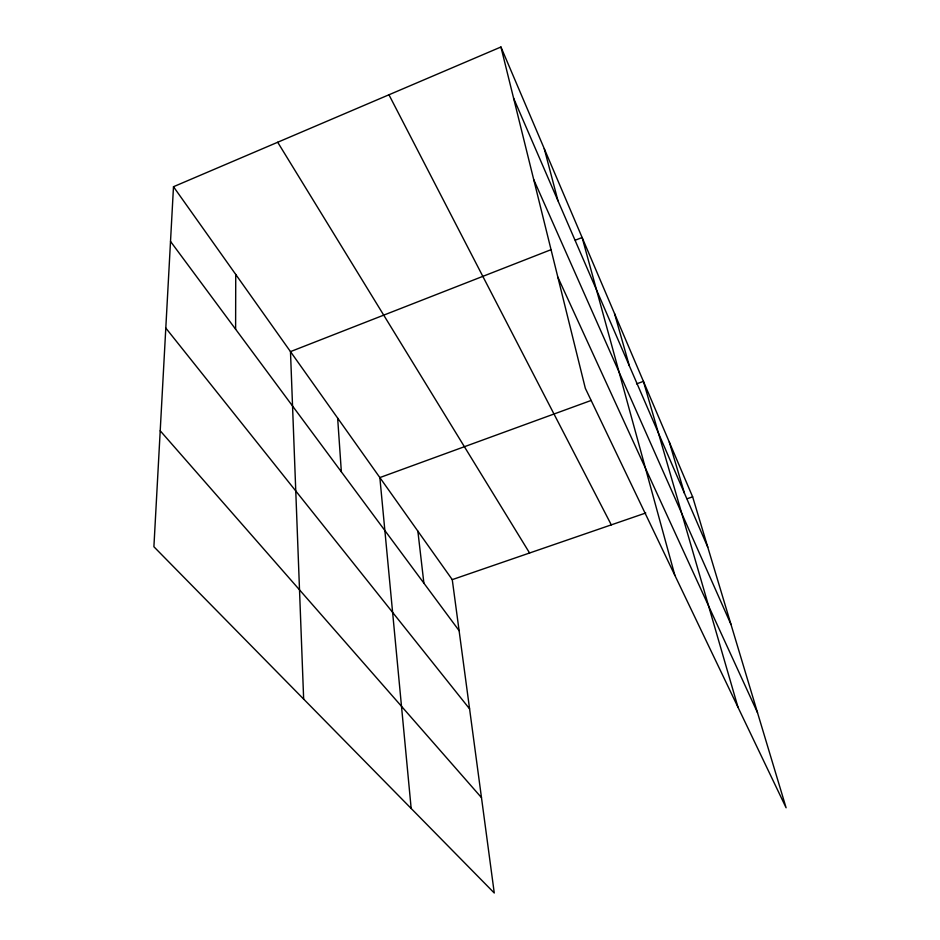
<?xml version="1.0" encoding="UTF-8"?>
<svg xmlns="http://www.w3.org/2000/svg" width="940" height="940" viewBox="0 0 940 940"><rect width="100%" height="100%" fill="white"/><g stroke="black" fill="none" stroke-linecap="round" stroke-linejoin="round"><path stroke-width="1.41" d="M235.611 329.235L235.74 274.468M173.489 186.719L153.901 546.751L494.264 893L452.257 579.628L173.489 186.719L500.938 47L692.639 496.849L786.099 807.777L585.326 388.291L500.938 47M550.84 249.758L290.483 351.619L303.655 699.09M575.327 240.182L582.13 237.514L674.885 575.421M591.143 400.452L379.854 477.579L411.168 808.471M636.545 383.873L643.43 381.37L737.994 707.28M452.257 579.628L645.757 512.993M687.128 498.74L692.639 496.849M160.211 430.779L481.48 797.637M165.804 328.048L469.589 708.877M170.516 241.416L459.108 630.67M277.7 142.257L529.584 553.002M388.96 94.787L611.294 524.861M557.831 277.112L757.511 712.661M533.732 179.622L731.014 624.513M513.569 98.112L707.773 547.174M669.315 442.106L684.438 493.206M614.548 313.607L629.33 365.801M544.272 148.696L557.961 200.761M417.865 531.147L423.893 583.188M337.648 418.089L341.361 471.856"/></g></svg>
